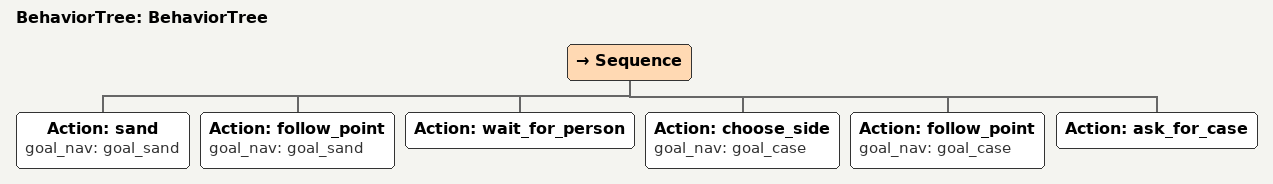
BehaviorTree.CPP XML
<?xml version="1.0"?>
<root main_tree_to_execute="BehaviorTree">
    <BehaviorTree ID="BehaviorTree">
        <Sequence>
            <Action ID="sand" goal_nav="goal_sand"/>
            <Action ID="follow_point" goal_nav="goal_sand"/>
            <Action ID="wait_for_person"/>
            <Action ID="choose_side" goal_nav="goal_case"/>
            <Action ID="follow_point" goal_nav="goal_case"/>

            <Action ID="ask_for_case"/>
        </Sequence>
    </BehaviorTree>
</root>
